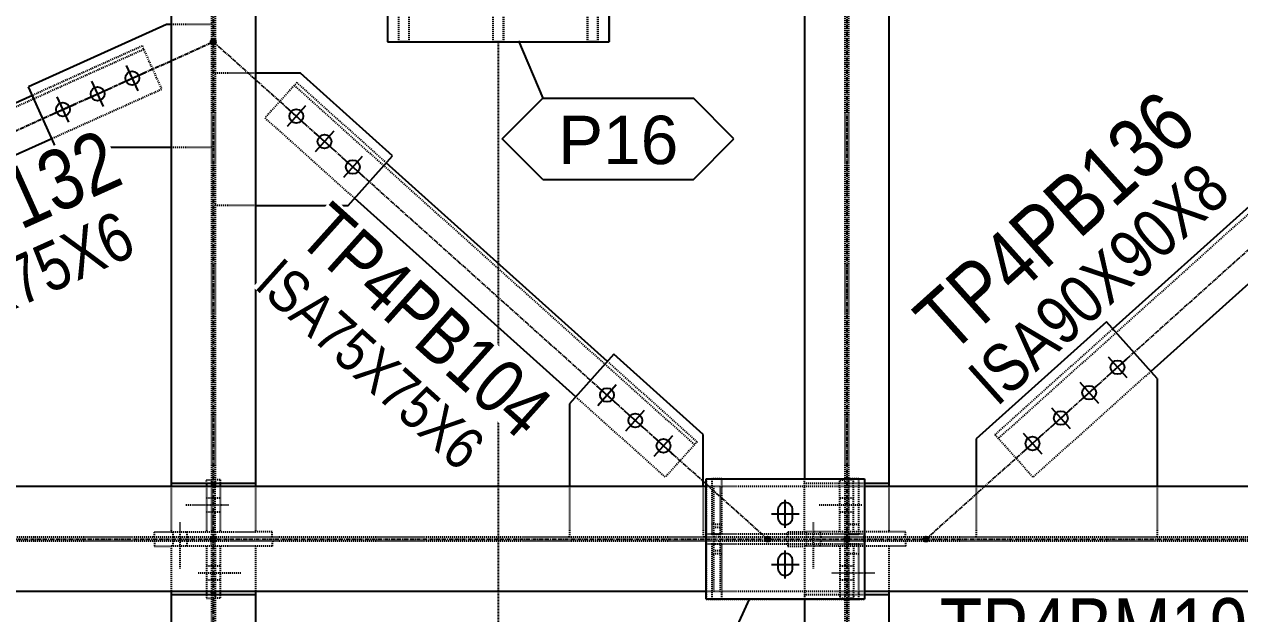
# Model space of a CAD drawing. Header units: millimetres. Extents: x 2102 to 21371, y 12217 to 26594.
# Drawn here: x 17834 to 19752, y 19193 to 20123 of the extents above; entities that cross this region are included whole.
import ezdxf

# ---------------------------------------------------------------- set-up
doc = ezdxf.new("R2010")
doc.units = ezdxf.units.MM
for name, pattern in [('CENTER', [12.7, 7.9375, -1.5875, 1.5875, -1.5875]), ('DXK_LINE_DOT2', [3.9198, 1.9599, -1.9599]), ('DXK_LINE_DOT3', [5.9187, 2.979, -0.9799, 0.9799, -0.9799])]:
    doc.linetypes.add(name, pattern=pattern)
for name, color, linetype in [('1', 7, 'Continuous'), ('2', 7, 'Continuous'), ('4', 7, 'Continuous'), ('7', 7, 'Continuous'), ('8', 7, 'Continuous')]:
    doc.layers.add(name, color=color, linetype=linetype)
doc.styles.add('Arial', font='arial.ttf', dxfattribs={"height": 0.2})
doc.styles.add('Arial Narrow', font='ARIALN.TTF', dxfattribs={"height": 0.2})

# ---------------------------------------------------------------- blocks, each defined once
blk = doc.blocks.new('Part-116860372-115342 - 114867')
at = {"layer": '1', "color": 6, "linetype": 'DXK_LINE_DOT2'}
for p, q in [((21334.5, 18804.1), (21334.5, 18794.1)), ((21447, 18794.1), (21447, 18804.1)), ((21334.5, 18794.1), (21367.3, 18794.1)), ((21437, 18794.1), (21437, 18704.8)), ((21437, 18698.5), (21437, 18691.6)), ((21437, 18691.6), (21447, 18691.6)), ((21447, 18698.5), (21447, 18704.8))]:
    blk.add_line(p, q, dxfattribs=at)
at = {"layer": '2', "color": 2, "linetype": 'Continuous'}
blk.add_line((21437, 18704.8), (21437, 18698.5), dxfattribs=at)
blk = doc.blocks.new('Part-116860372-115346 - 114867')
at = {"layer": '1', "color": 6, "linetype": 'DXK_LINE_DOT2'}
for p, q in [((22584.5, 18804.1), (22584.5, 18794.1)), ((22697, 18794.1), (22697, 18804.1)), ((22584.5, 18794.1), (22617.3, 18794.1)), ((22687, 18794.1), (22687, 18691.6)), ((22687, 18691.6), (22697, 18691.6))]:
    blk.add_line(p, q, dxfattribs=at)
blk = doc.blocks.new('Part-116860372-116270 - 114867')
at = {"layer": '1', "color": 6, "linetype": 'DXK_LINE_DOT2'}
for p, q in [((21533.8, 19727.6), (21454.1, 19727.6)), ((21533.8, 19466.7), (21454.1, 19466.7))]:
    blk.add_line(p, q, dxfattribs=at)
at = {"layer": '2', "color": 2, "linetype": 'Continuous'}
for p, q in [((21622.6, 19727.6), (21533.8, 19727.6)), ((21804.5, 19564.4), (21622.6, 19727.6)), ((21716.8, 19466.7), (21804.5, 19564.4)), ((21533.8, 19466.7), (21716.8, 19466.7))]:
    blk.add_line(p, q, dxfattribs=at)
blk = doc.blocks.new('Bolt-116860372-115380 - 114867')
at = {"layer": '1', "color": 1, "linetype": 'DXK_LINE_DOT2'}
for p, q in [((21384.5, 18841.3), (21384.5, 18750.1)), ((21370.8, 18822.5), (21370.8, 18812.5)), ((21370.8, 18812.5), (21370.8, 18804.1)), ((21370.8, 18804.1), (21370.8, 18794.1)), ((21398.3, 18822.5), (21398.3, 18812.5)), ((21398.3, 18812.5), (21398.3, 18804.1)), ((21398.3, 18804.1), (21398.3, 18794.1))]:
    blk.add_line(p, q, dxfattribs=at)
blk = doc.blocks.new('Part-116860372-115350 - 114867')
at = {"layer": '1', "color": 6, "linetype": 'DXK_LINE_DOT2'}
for p, q in [((21464.1, 18925), (21454.1, 18925)), ((21464.1, 18925), (21464.1, 18918.1)), ((21454.1, 18918.1), (21454.1, 18911.9)), ((21464.1, 18911.9), (21464.1, 18822.5)), ((21454.1, 18822.5), (21454.1, 18812.5)), ((21566.6, 18822.5), (21533.8, 18822.5)), ((21566.6, 18812.5), (21566.6, 18822.5))]:
    blk.add_line(p, q, dxfattribs=at)
at = {"layer": '2', "color": 2, "linetype": 'Continuous'}
blk.add_line((21464.1, 18918.1), (21464.1, 18911.9), dxfattribs=at)
blk = doc.blocks.new('Part-116860372-115354 - 114867')
at = {"layer": '1', "color": 6, "linetype": 'DXK_LINE_DOT2'}
for p, q in [((22714.1, 18925), (22704.1, 18925)), ((22714.1, 18822.5), (22714.1, 18925)), ((22704.1, 18822.5), (22704.1, 18812.5)), ((22816.6, 18822.5), (22783.8, 18822.5)), ((22816.6, 18812.5), (22816.6, 18822.5))]:
    blk.add_line(p, q, dxfattribs=at)
blk = doc.blocks.new('Part-116860372-116672 - 114867')
at = {"layer": '2', "color": 2, "linetype": 'Continuous'}
for p, q in [((22423, 18689.6), (22423, 18927.1)), ((22423, 18927.1), (22735.5, 18927.1)), ((22735.5, 18927.1), (22735.6, 18689.6)), ((22735.6, 18689.6), (22423, 18689.6))]:
    blk.add_line(p, q, dxfattribs=at)
blk = doc.blocks.new('Part-116860372-116695 - 114867')
at = {"layer": '1', "color": 6, "linetype": 'DXK_LINE_DOT2'}
for p, q in [((22438.1, 18704.8), (22438.1, 18804.1)), ((22450.6, 18804.1), (22450.6, 18704.8)), ((22450.6, 18785.4), (22438.1, 18785.4))]:
    blk.add_line(p, q, dxfattribs=at)
blk = doc.blocks.new('Part-116860372-115000 - 114867')
at = {"layer": '4', "linetype": 'Continuous'}
for points in [[(21450.6, 21315.8, -1), (21450.6, 21325.8, -1)], [(21450.6, 18803.3, -1), (21450.6, 18813.3, -1)]]:
    blk.add_hatch(color=4, dxfattribs=at).paths.add_polyline_path(points)
at = {"layer": '1', "color": 6, "linetype": 'DXK_LINE_DOT2'}
for p, q in [((21447, 21307.3), (21447, 21237.6)), ((21447, 21307.3), (21454.1, 21307.3)), ((21454.1, 21307.3), (21454.1, 21237.6)), ((21447, 21231.3), (21447, 18918.1)), ((21454.1, 21231.3), (21454.1, 18918.1)), ((21367.3, 18911.9), (21367.3, 18822.5)), ((21447, 18911.9), (21447, 18822.5)), ((21454.1, 18822.5), (21454.1, 18911.9)), ((21533.8, 18911.9), (21533.8, 18822.5)), ((21367.3, 18822.5), (21533.8, 18822.5))]:
    blk.add_line(p, q, dxfattribs=at)
at = {"layer": '2', "color": 2, "linetype": 'Continuous'}
for p, q in [((21367.3, 21231.3), (21367.3, 18911.9)), ((21533.8, 21231.3), (21367.3, 21231.3)), ((21447, 21237.6), (21447, 21231.3)), ((21454.1, 21237.6), (21454.1, 21231.3)), ((21533.8, 21231.3), (21533.8, 18911.9)), ((21533.8, 18918.1), (21367.3, 18918.1)), ((21447, 18918.1), (21447, 18911.9)), ((21454.1, 18918.1), (21454.1, 18911.9))]:
    blk.add_line(p, q, dxfattribs=at)
at = {"layer": '4', "color": 4, "linetype": 'CENTER'}
blk.add_line((21450.6, 21320.8), (21450.6, 18808.3), dxfattribs=at)
at = {"layer": '4', "color": 4, "linetype": 'Continuous'}
for centre in [(21450.6, 21320.8), (21450.6, 18808.3)]:
    blk.add_circle(centre, 5, dxfattribs=at)
blk = doc.blocks.new('Part-116860372-115001 - 114867')
at = {"layer": '4', "linetype": 'Continuous'}
for points in [[(22700.6, 21315.8, -1), (22700.6, 21325.8, -1)], [(22700.6, 18803.3, -1), (22700.6, 18813.3, -1)]]:
    blk.add_hatch(color=4, dxfattribs=at).paths.add_polyline_path(points)
at = {"layer": '1', "color": 6, "linetype": 'DXK_LINE_DOT2'}
for p, q in [((22697, 21307.3), (22697, 21237.6)), ((22697, 21307.3), (22704.1, 21307.3)), ((22704.1, 21307.3), (22704.1, 21237.6)), ((22697, 21231.3), (22697, 18822.5)), ((22704.1, 21231.3), (22704.1, 18822.5)), ((22617.3, 18822.5), (22617.3, 18927.1)), ((22735.5, 18918.1), (22617.3, 18918.1)), ((22783.8, 18911.9), (22783.8, 18822.5)), ((22783.8, 18822.5), (22617.3, 18822.5))]:
    blk.add_line(p, q, dxfattribs=at)
at = {"layer": '2', "color": 2, "linetype": 'Continuous'}
for p, q in [((22617.3, 21231.3), (22617.3, 18927.1)), ((22783.8, 21231.3), (22617.3, 21231.3)), ((22697, 21237.6), (22697, 21231.3)), ((22704.1, 21237.6), (22704.1, 21231.3)), ((22783.8, 21231.3), (22783.8, 18911.9)), ((22783.8, 18918.1), (22735.5, 18918.1))]:
    blk.add_line(p, q, dxfattribs=at)
at = {"layer": '4', "color": 4, "linetype": 'CENTER'}
blk.add_line((22700.6, 21320.8), (22700.6, 18808.3), dxfattribs=at)
at = {"layer": '4', "color": 4, "linetype": 'Continuous'}
for centre in [(22700.6, 21320.8), (22700.6, 18808.3)]:
    blk.add_circle(centre, 5, dxfattribs=at)
blk = doc.blocks.new('Part-116860372-115002 - 114867')
at = {"layer": '4', "linetype": 'Continuous'}
blk.add_hatch(color=4, dxfattribs=at).paths.add_polyline_path([(22700.6, 18803.3, -1), (22700.6, 18813.3, -1)])
at = {"layer": '1', "color": 6, "linetype": 'DXK_LINE_DOT2'}
for p, q in [((22783.8, 18794.1), (22617.3, 18794.1)), ((22617.3, 18794.1), (22617.3, 18689.6)), ((22697, 18794.1), (22697, 15597.5)), ((22704.1, 18794.1), (22704.1, 15597.5)), ((22783.8, 18794.1), (22783.8, 18704.8)), ((22735.6, 18698.5), (22617.3, 18698.5))]:
    blk.add_line(p, q, dxfattribs=at)
at = {"layer": '2', "color": 2, "linetype": 'Continuous'}
for p, q in [((22617.3, 18689.6), (22617.3, 15702.1)), ((22783.8, 18698.5), (22735.6, 18698.5)), ((22783.8, 18704.8), (22783.8, 15686.9))]:
    blk.add_line(p, q, dxfattribs=at)
at = {"layer": '4', "color": 4, "linetype": 'CENTER'}
blk.add_line((22700.6, 18808.3), (22700.6, 15583.3), dxfattribs=at)
at = {"layer": '4', "color": 4, "linetype": 'Continuous'}
blk.add_circle((22700.6, 18808.3), 5, dxfattribs=at)
blk = doc.blocks.new('Part-116860372-115003 - 114867')
at = {"layer": '4', "linetype": 'Continuous'}
blk.add_hatch(color=4, dxfattribs=at).paths.add_polyline_path([(21450.6, 18803.3, -1), (21450.6, 18813.3, -1)])
at = {"layer": '1', "color": 6, "linetype": 'DXK_LINE_DOT2'}
for p, q in [((21533.8, 18794.1), (21367.3, 18794.1)), ((21367.3, 18794.1), (21367.3, 18704.8)), ((21447, 18794.1), (21447, 18704.8)), ((21454.1, 18794.1), (21454.1, 18691.6)), ((21533.8, 18794.1), (21533.8, 18704.8)), ((21447, 18698.5), (21447, 15693.1)), ((21454.1, 18691.6), (21454.1, 15693.1))]:
    blk.add_line(p, q, dxfattribs=at)
at = {"layer": '2', "color": 2, "linetype": 'Continuous'}
for p, q in [((21367.3, 18704.8), (21367.3, 15686.9)), ((21533.8, 18698.5), (21367.3, 18698.5)), ((21447, 18704.8), (21447, 18698.5)), ((21454.1, 18704.8), (21454.1, 18698.5)), ((21533.8, 18704.8), (21533.8, 15686.9))]:
    blk.add_line(p, q, dxfattribs=at)
at = {"layer": '4', "color": 4, "linetype": 'CENTER'}
blk.add_line((21450.6, 18808.3), (21450.6, 15583.3), dxfattribs=at)
at = {"layer": '4', "color": 4, "linetype": 'Continuous'}
blk.add_circle((21450.6, 18808.3), 5, dxfattribs=at)
blk = doc.blocks.new('Part-116860372-115004 - 114867')
at = {"layer": '1', "color": 6, "linetype": 'DXK_LINE_DOT2'}
for p, q in [((22735.5, 18911.9), (22423, 18911.9)), ((23934.7, 18812.5), (20363.1, 18812.5)), ((23934.7, 18804.1), (20363.1, 18804.1)), ((22735.5, 18704.8), (22423, 18704.8))]:
    blk.add_line(p, q, dxfattribs=at)
at = {"layer": '2', "color": 2, "linetype": 'Continuous'}
for p, q in [((22423, 18911.9), (20860.5, 18911.9)), ((23794.3, 18911.9), (22735.5, 18911.9)), ((22423, 18704.8), (20860.5, 18704.8)), ((23794.3, 18704.8), (22735.5, 18704.8))]:
    blk.add_line(p, q, dxfattribs=at)
at = {"layer": '4', "color": 4, "linetype": 'CENTER'}
blk.add_line((20200.6, 18808.3), (23950.6, 18808.3), dxfattribs=at)
blk = doc.blocks.new('Part-116860372-116267 - 114867')
at = {"layer": '1', "color": 6, "linetype": 'DXK_LINE_DOT2'}
for p, q in [((21447, 19823.5), (21367.3, 19823.5)), ((21447, 19581.2), (21367.3, 19581.2))]:
    blk.add_line(p, q, dxfattribs=at)
at = {"layer": '2', "color": 2, "linetype": 'Continuous'}
for p, q in [((21358.4, 19823.5), (21085.8, 19700.8)), ((21367.3, 19823.5), (21358.4, 19823.5)), ((21139.7, 19581.2), (21085.8, 19700.8)), ((21367.3, 19581.2), (21139.7, 19581.2))]:
    blk.add_line(p, q, dxfattribs=at)
blk = doc.blocks.new('Part-116860372-115080 - 114867')
at = {"layer": '4', "linetype": 'Continuous'}
for points in [[(21450.6, 19784.6, -1), (21450.6, 19794.6, -1)], [(22544.3, 18803.3, -1), (22544.3, 18813.3, -1)]]:
    blk.add_hatch(color=4, dxfattribs=at).paths.add_polyline_path(points)
at = {"layer": '1', "color": 6, "linetype": 'DXK_LINE_DOT2'}
for p, q in [((21615.2, 19709.1), (21552.6, 19639.3)), ((22400.1, 18994.9), (21610.2, 19703.5)), ((21615.2, 19709.1), (21792, 19550.5)), ((21729.4, 19480.7), (21552.6, 19639.3)), ((22405.1, 19000.4), (22228.3, 19159)), ((22342.5, 18930.6), (22165.7, 19089.2)), ((22405.1, 19000.4), (22342.5, 18930.6))]:
    blk.add_line(p, q, dxfattribs=at)
at = {"layer": '2', "color": 2, "linetype": 'Continuous'}
for p, q in [((22228.3, 19159), (21792, 19550.5)), ((22165.7, 19089.2), (21729.4, 19480.7))]:
    blk.add_line(p, q, dxfattribs=at)
at = {"layer": '4', "color": 4, "linetype": 'CENTER'}
blk.add_line((21450.6, 19789.6), (22544.3, 18808.3), dxfattribs=at)
at = {"layer": '4', "color": 4, "linetype": 'Continuous'}
for centre in [(21450.6, 19789.6), (22544.3, 18808.3)]:
    blk.add_circle(centre, 5, dxfattribs=at)
blk = doc.blocks.new('Part-116860372-115081 - 114867')
at = {"layer": '4', "linetype": 'Continuous'}
for points in [[(21450.6, 19784.6, -1), (21450.6, 19794.6, -1)], [(20200.6, 19222.1, -1), (20200.6, 19232.1, -1)]]:
    blk.add_hatch(color=4, dxfattribs=at).paths.add_polyline_path(points)
at = {"layer": '1', "color": 6, "linetype": 'DXK_LINE_DOT2'}
for p, q in [((21313.2, 19774.4), (20378.7, 19353.8)), ((21310.1, 19781.2), (21093.5, 19683.7)), ((21310.1, 19781.2), (21348.6, 19695.7)), ((21348.6, 19695.7), (21132, 19598.3)), ((20375.6, 19360.7), (20592.2, 19458.1)), ((20414, 19275.2), (20375.6, 19360.7)), ((20630.6, 19372.6), (20414, 19275.2))]:
    blk.add_line(p, q, dxfattribs=at)
at = {"layer": '2', "color": 2, "linetype": 'Continuous'}
for p, q in [((21093.5, 19683.7), (20592.2, 19458.1)), ((21132, 19598.3), (20630.6, 19372.6))]:
    blk.add_line(p, q, dxfattribs=at)
at = {"layer": '4', "color": 4, "linetype": 'CENTER'}
blk.add_line((20200.6, 19227.1), (21450.6, 19789.6), dxfattribs=at)
at = {"layer": '4', "color": 4, "linetype": 'Continuous'}
for centre in [(21450.6, 19789.6), (20200.6, 19227.1)]:
    blk.add_circle(centre, 5, dxfattribs=at)
blk = doc.blocks.new('Part-116860372-115110 - 114867')
at = {"layer": '4', "linetype": 'Continuous'}
for points in [[(23950.6, 19784.6, -1), (23950.6, 19794.6, -1)], [(22856.8, 18803.3, -1), (22856.8, 18813.3, -1)]]:
    blk.add_hatch(color=4, dxfattribs=at).paths.add_polyline_path(points)
at = {"layer": '1', "color": 6, "linetype": 'DXK_LINE_DOT2'}
for p, q in [((23740.3, 19671.5), (22999.6, 19006.9)), ((23733.6, 19678.9), (23501, 19470.2)), ((23733.6, 19678.9), (23808.8, 19595.2)), ((23808.8, 19595.2), (23576.2, 19386.5)), ((22992.9, 19014.4), (23225.5, 19223.1)), ((23300.6, 19139.3), (23068, 18930.6)), ((23068, 18930.6), (22992.9, 19014.4))]:
    blk.add_line(p, q, dxfattribs=at)
at = {"layer": '2', "color": 2, "linetype": 'Continuous'}
for p, q in [((23501, 19470.2), (23225.5, 19223.1)), ((23576.2, 19386.5), (23300.6, 19139.3))]:
    blk.add_line(p, q, dxfattribs=at)
at = {"layer": '4', "color": 4, "linetype": 'CENTER'}
blk.add_line((22856.8, 18808.3), (23950.6, 19789.6), dxfattribs=at)
at = {"layer": '4', "color": 4, "linetype": 'Continuous'}
for centre in [(23950.6, 19789.6), (22856.8, 18808.3)]:
    blk.add_circle(centre, 5, dxfattribs=at)
blk = doc.blocks.new('Part-116860372-116671 - 114867')
at = {"layer": '1', "color": 6, "linetype": 'DXK_LINE_DOT2'}
for p, q in [((22735.5, 18818.4), (22423, 18818.3)), ((22423, 18798.3), (22423, 18818.3)), ((22735.5, 18798.4), (22735.5, 18818.4)), ((22735.5, 18798.4), (22423, 18798.3))]:
    blk.add_line(p, q, dxfattribs=at)
blk = doc.blocks.new('Part-116860372-116673 - 114867')
at = {"layer": '1', "color": 6, "linetype": 'DXK_LINE_DOT2'}
for p, q in [((22434.3, 18927.1), (22434.3, 18818.3)), ((22454.3, 18927.1), (22434.3, 18927.1)), ((22454.3, 18818.3), (22454.3, 18927.1)), ((22454.3, 18837.1), (22434.3, 18837.1)), ((22434.3, 18818.3), (22454.3, 18818.3))]:
    blk.add_line(p, q, dxfattribs=at)
blk = doc.blocks.new('Part-116860372-115341 - 114867')
at = {"layer": '1', "color": 6, "linetype": 'DXK_LINE_DOT2'}
for p, q in [((21454.1, 18794.1), (21454.1, 18804.1)), ((21566.6, 18804.1), (21566.6, 18794.1)), ((21464.1, 18794.1), (21464.1, 18704.8)), ((21566.6, 18794.1), (21533.8, 18794.1)), ((21464.1, 18691.6), (21454.1, 18691.6)), ((21464.1, 18698.5), (21464.1, 18691.6))]:
    blk.add_line(p, q, dxfattribs=at)
at = {"layer": '2', "color": 2, "linetype": 'Continuous'}
blk.add_line((21464.1, 18704.8), (21464.1, 18698.5), dxfattribs=at)
blk = doc.blocks.new('Bolt-116860372-115343 - 114867')
at = {"layer": '1', "color": 1, "linetype": 'DXK_LINE_DOT2'}
for p, q in [((21437, 18755.4), (21447, 18755.4)), ((21447, 18755.4), (21454.1, 18755.4)), ((21454.1, 18755.4), (21464.1, 18755.4)), ((21420.8, 18741.6), (21505.8, 18741.6)), ((21437, 18727.9), (21447, 18727.9)), ((21447, 18727.9), (21454.1, 18727.9)), ((21454.1, 18727.9), (21464.1, 18727.9))]:
    blk.add_line(p, q, dxfattribs=at)
blk = doc.blocks.new('Part-116860372-115345 - 114867')
at = {"layer": '1', "color": 6, "linetype": 'DXK_LINE_DOT2'}
for p, q in [((22704.1, 18794.1), (22704.1, 18804.1)), ((22816.6, 18804.1), (22816.6, 18794.1)), ((22714.1, 18794.1), (22714.1, 18691.6)), ((22816.6, 18794.1), (22783.8, 18794.1)), ((22714.1, 18691.6), (22704.1, 18691.6))]:
    blk.add_line(p, q, dxfattribs=at)
blk = doc.blocks.new('Bolt-116860372-115347 - 114867')
at = {"layer": '1', "color": 1, "linetype": 'DXK_LINE_DOT2'}
for p, q in [((22687, 18755.4), (22697, 18755.4)), ((22697, 18755.4), (22704.1, 18755.4)), ((22704.1, 18755.4), (22714.1, 18755.4)), ((22670.8, 18741.6), (22755.8, 18741.6)), ((22687, 18727.9), (22697, 18727.9)), ((22697, 18727.9), (22704.1, 18727.9)), ((22704.1, 18727.9), (22714.1, 18727.9))]:
    blk.add_line(p, q, dxfattribs=at)
blk = doc.blocks.new('Part-116860372-115349 - 114867')
at = {"layer": '1', "color": 6, "linetype": 'DXK_LINE_DOT2'}
for p, q in [((21437, 18918.1), (21437, 18925)), ((21437, 18925), (21447, 18925)), ((21437, 18911.9), (21437, 18822.5)), ((21447, 18918.1), (21447, 18911.9)), ((21334.5, 18812.5), (21334.5, 18822.5)), ((21334.5, 18822.5), (21367.3, 18822.5)), ((21447, 18822.5), (21447, 18812.5))]:
    blk.add_line(p, q, dxfattribs=at)
at = {"layer": '2', "color": 2, "linetype": 'Continuous'}
blk.add_line((21437, 18918.1), (21437, 18911.9), dxfattribs=at)
blk = doc.blocks.new('Bolt-116860372-115351 - 114867')
at = {"layer": '1', "color": 1, "linetype": 'DXK_LINE_DOT2'}
for p, q in [((21480.4, 18875), (21395.4, 18875)), ((21447, 18888.8), (21437, 18888.8)), ((21454.1, 18888.8), (21447, 18888.8)), ((21464.1, 18888.8), (21454.1, 18888.8)), ((21447, 18861.3), (21437, 18861.3)), ((21454.1, 18861.3), (21447, 18861.3)), ((21464.1, 18861.3), (21454.1, 18861.3))]:
    blk.add_line(p, q, dxfattribs=at)
blk = doc.blocks.new('Part-116860372-115353 - 114867')
at = {"layer": '1', "color": 6, "linetype": 'DXK_LINE_DOT2'}
for p, q in [((22687, 18822.5), (22687, 18925)), ((22687, 18925), (22697, 18925)), ((22584.5, 18812.5), (22584.5, 18822.5)), ((22584.5, 18822.5), (22617.3, 18822.5)), ((22697, 18822.5), (22697, 18812.5))]:
    blk.add_line(p, q, dxfattribs=at)
blk = doc.blocks.new('Bolt-116860372-115355 - 114867')
at = {"layer": '1', "color": 1, "linetype": 'DXK_LINE_DOT2'}
for p, q in [((22730.4, 18875), (22645.4, 18875)), ((22697, 18888.8), (22687, 18888.8)), ((22704.1, 18888.8), (22697, 18888.8)), ((22714.1, 18888.8), (22704.1, 18888.8)), ((22697, 18861.3), (22687, 18861.3)), ((22704.1, 18861.3), (22697, 18861.3)), ((22714.1, 18861.3), (22704.1, 18861.3))]:
    blk.add_line(p, q, dxfattribs=at)
blk = doc.blocks.new('Bolt-116860372-115381 - 114867')
at = {"layer": '1', "color": 1, "linetype": 'DXK_LINE_DOT2'}
for p, q in [((22634.5, 18841.3), (22634.5, 18750.1)), ((22620.8, 18822.5), (22620.8, 18812.5)), ((22620.8, 18812.5), (22620.8, 18804.1)), ((22620.8, 18804.1), (22620.8, 18794.1)), ((22648.3, 18822.5), (22648.3, 18812.5)), ((22648.3, 18812.5), (22648.3, 18804.1)), ((22648.3, 18804.1), (22648.3, 18794.1))]:
    blk.add_line(p, q, dxfattribs=at)
blk = doc.blocks.new('Bolt-116860372-116268 - 114867')
at = {"layer": '2', "color": 1, "linetype": 'Continuous'}
for p, q in [((21302, 19692.6), (21279.4, 19742.7)), ((21265.6, 19706.4), (21315.8, 19728.9)), ((21197.3, 19675.6), (21247.4, 19698.2)), ((21233.6, 19661.8), (21211, 19712)), ((21128.9, 19644.8), (21179, 19667.4)), ((21165.2, 19631), (21142.7, 19681.2))]:
    blk.add_line(p, q, dxfattribs=at)
for centre in [(21290.7, 19717.7), (21222.3, 19686.9), (21153.9, 19656.1)]:
    blk.add_circle(centre, 13.7, dxfattribs=at)
blk = doc.blocks.new('Part-116860372-116276 - 114867')
at = {"layer": '1', "color": 6, "linetype": 'DXK_LINE_DOT2'}
for p, q in [((22956.1, 18911.9), (22956.1, 18812.5)), ((23313.2, 18911.9), (23313.2, 18812.5))]:
    blk.add_line(p, q, dxfattribs=at)
at = {"layer": '2', "color": 2, "linetype": 'Continuous'}
for p, q in [((23213, 19237), (22956.1, 19006.5)), ((23313.2, 19125.4), (23213, 19237)), ((23313.2, 19125.4), (23313.2, 18911.9)), ((22956.1, 19006.5), (22956.1, 18911.9))]:
    blk.add_line(p, q, dxfattribs=at)
blk = doc.blocks.new('Part-116860372-116273 - 114867')
at = {"layer": '1', "color": 6, "linetype": 'DXK_LINE_DOT2'}
for p, q in [((22153.2, 18911.9), (22153.2, 18812.5)), ((22417.4, 18911.9), (22417.4, 18812.5))]:
    blk.add_line(p, q, dxfattribs=at)
at = {"layer": '2', "color": 2, "linetype": 'Continuous'}
for p, q in [((22240.8, 19173), (22153.2, 19075.3)), ((22417.4, 19014.5), (22240.8, 19173)), ((22153.2, 19075.3), (22153.2, 18911.9)), ((22417.4, 18911.9), (22417.4, 19014.5))]:
    blk.add_line(p, q, dxfattribs=at)
blk = doc.blocks.new('Bolt-116860372-116277 - 114867')
at = {"layer": '2', "color": 1, "linetype": 'Continuous'}
for p, q in [((23255.2, 19165.7), (23214.2, 19129)), ((23216.3, 19167.8), (23253.1, 19126.9)), ((23199.3, 19115.6), (23158.4, 19078.9)), ((23160.5, 19117.7), (23197.2, 19076.8)), ((23104.7, 19067.6), (23141.4, 19026.7)), ((23143.5, 19065.5), (23102.6, 19028.8)), ((23087.7, 19015.4), (23046.7, 18978.7)), ((23048.8, 19017.6), (23085.6, 18976.6))]:
    blk.add_line(p, q, dxfattribs=at)
for centre in [(23234.7, 19147.3), (23178.9, 19097.3), (23123, 19047.2), (23067.2, 18997.1)]:
    blk.add_circle(centre, 13.7, dxfattribs=at)
blk = doc.blocks.new('Bolt-116860372-116271 - 114867')
at = {"layer": '2', "color": 1, "linetype": 'Continuous'}
for p, q in [((21634.8, 19624.3), (21593.9, 19661)), ((21632.7, 19663.1), (21596, 19622.2)), ((21690.7, 19574.2), (21649.7, 19610.9)), ((21688.5, 19613), (21651.8, 19572.1)), ((21746.5, 19524.1), (21705.5, 19560.8)), ((21744.4, 19563), (21707.6, 19522))]:
    blk.add_line(p, q, dxfattribs=at)
for centre in [(21614.4, 19642.7), (21670.2, 19592.6), (21726, 19542.5)]:
    blk.add_circle(centre, 13.7, dxfattribs=at)
blk = doc.blocks.new('Bolt-116860372-116274 - 114867')
at = {"layer": '2', "color": 1, "linetype": 'Continuous'}
for p, q in [((22207, 19111), (22247.9, 19074.2)), ((22209.1, 19072.1), (22245.8, 19113.1)), ((22262.8, 19060.9), (22303.8, 19024.2)), ((22264.9, 19022), (22301.7, 19063)), ((22318.7, 19010.8), (22359.6, 18974.1)), ((22320.8, 18972), (22357.5, 19012.9))]:
    blk.add_line(p, q, dxfattribs=at)
for centre in [(22227.5, 19092.6), (22283.3, 19042.5), (22339.1, 18992.4)]:
    blk.add_circle(centre, 13.7, dxfattribs=at)
blk = doc.blocks.new('Part-116860372-116456 - 114867')
at = {"layer": '2', "color": 2, "linetype": 'Continuous'}
for p, q in [((21794.2, 20102.1), (21794.2, 19789.6)), ((22231.7, 20102), (21794.2, 20102.1)), ((22231.7, 19789.5), (22231.7, 20102)), ((21794.2, 19789.6), (22231.7, 19789.5))]:
    blk.add_line(p, q, dxfattribs=at)
blk = doc.blocks.new('Part-116860372-116459 - 114867')
at = {"layer": '1', "color": 6, "linetype": 'DXK_LINE_DOT2'}
for p, q in [((21794.2, 20102.1), (21794.2, 19789.6)), ((21794.2, 20102.1), (22231.7, 20102)), ((22231.7, 20102), (22231.7, 19789.5)), ((21794.2, 19789.6), (22231.7, 19789.5))]:
    blk.add_line(p, q, dxfattribs=at)
blk = doc.blocks.new('Part-116860372-116460 - 114867')
at = {"layer": '1', "color": 6, "linetype": 'DXK_LINE_DOT2'}
for p, q in [((22209.4, 19935.8), (22189.3, 19935.8)), ((22189.3, 19917), (22189.3, 19935.8)), ((22189.4, 19917), (22189.4, 19935.8)), ((22209.3, 19917), (22209.3, 19935.8)), ((22209.3, 19935.8), (22209.4, 19935.8)), ((22209.4, 19935.8), (22209.4, 19917)), ((22209.4, 19917), (22189.3, 19917)), ((22189.3, 19789.5), (22189.3, 19917)), ((22189.4, 19789.5), (22189.4, 19917)), ((22209.3, 19789.5), (22209.3, 19917)), ((22209.4, 19917), (22209.4, 19789.5)), ((22209.3, 19789.5), (22209.4, 19789.5))]:
    blk.add_line(p, q, dxfattribs=at)
at = {"layer": '2', "color": 2, "linetype": 'Continuous'}
blk.add_line((22209.4, 19789.5), (22189.3, 19789.5), dxfattribs=at)
blk = doc.blocks.new('Part-116860372-116461 - 114867')
at = {"layer": '1', "color": 6, "linetype": 'DXK_LINE_DOT2'}
for p, q in [((21836.9, 19935.8), (21816.8, 19935.8)), ((21816.8, 19917), (21816.8, 19935.8)), ((21816.9, 19917), (21816.9, 19935.8)), ((21836.8, 19917), (21836.8, 19935.8)), ((21836.8, 19935.8), (21836.9, 19935.8)), ((21836.9, 19917), (21836.9, 19935.8)), ((21836.9, 19917), (21816.8, 19917)), ((21816.8, 19789.6), (21816.8, 19917)), ((21816.9, 19789.6), (21816.9, 19917)), ((21836.8, 19789.5), (21836.8, 19917)), ((21836.9, 19789.6), (21836.9, 19917)), ((21836.8, 19789.5), (21836.9, 19789.5))]:
    blk.add_line(p, q, dxfattribs=at)
at = {"layer": '2', "color": 2, "linetype": 'Continuous'}
for p, q in [((21816.8, 19789.5), (21816.8, 19789.6)), ((21836.9, 19789.5), (21816.8, 19789.5)), ((21816.9, 19789.5), (21816.9, 19789.6)), ((21836.9, 19789.5), (21836.9, 19789.6))]:
    blk.add_line(p, q, dxfattribs=at)
blk = doc.blocks.new('Part-116860372-116462 - 114867')
at = {"layer": '1', "color": 6, "linetype": 'DXK_LINE_DOT2'}
for p, q in [((22023, 19935.8), (22003, 19935.8)), ((22003, 19917.1), (22003, 19935.8)), ((22003, 19917.1), (22003, 19935.8)), ((22023, 19935.8), (22023, 19917.1)), ((22023, 19917.1), (22023, 19935.8)), ((22023, 19935.8), (22023, 19935.8)), ((22023, 19917.1), (22003, 19917.1)), ((22003, 19789.6), (22003, 19917.1)), ((22003, 19789.6), (22003, 19917.1)), ((22023, 19917.1), (22023, 19789.6)), ((22023, 19789.6), (22023, 19917.1)), ((22023, 19789.6), (22003, 19789.6)), ((22023, 19789.6), (22023, 19789.6))]:
    blk.add_line(p, q, dxfattribs=at)
blk = doc.blocks.new('Part-116860372-116674 - 114867')
at = {"layer": '1', "color": 6, "linetype": 'DXK_LINE_DOT2'}
for p, q in [((22423, 18927.1), (22423, 18689.6)), ((22423, 18927.1), (22735.5, 18927.1)), ((22735.5, 18927.1), (22735.6, 18689.6)), ((22423, 18689.6), (22735.6, 18689.6))]:
    blk.add_line(p, q, dxfattribs=at)
blk = doc.blocks.new('Part-116860372-116675 - 114867')
at = {"layer": '1', "color": 6, "linetype": 'DXK_LINE_DOT2'}
for p, q in [((22454.3, 18798.3), (22434.3, 18798.3)), ((22434.3, 18798.3), (22434.3, 18689.6)), ((22454.3, 18779.6), (22434.3, 18779.6)), ((22454.3, 18689.6), (22454.3, 18798.3)), ((22434.3, 18689.6), (22454.3, 18689.6))]:
    blk.add_line(p, q, dxfattribs=at)
blk = doc.blocks.new('Part-116860372-116676 - 114867')
at = {"layer": '1', "color": 6, "linetype": 'DXK_LINE_DOT2'}
for p, q in [((22704.3, 18927.1), (22704.3, 18818.4)), ((22724.3, 18927.1), (22704.3, 18927.1)), ((22724.3, 18818.4), (22724.3, 18927.1)), ((22724.3, 18837.1), (22704.3, 18837.1)), ((22704.3, 18818.4), (22724.3, 18818.4))]:
    blk.add_line(p, q, dxfattribs=at)
blk = doc.blocks.new('Part-116860372-116677 - 114867')
at = {"layer": '1', "color": 6, "linetype": 'DXK_LINE_DOT2'}
for p, q in [((22724.3, 18798.4), (22704.3, 18798.4)), ((22704.3, 18798.4), (22704.3, 18689.6)), ((22724.3, 18779.6), (22704.3, 18779.6)), ((22724.3, 18689.6), (22724.3, 18798.4)), ((22704.3, 18689.6), (22724.3, 18689.6))]:
    blk.add_line(p, q, dxfattribs=at)
blk = doc.blocks.new('Bolt-116860372-116678 - 114867')
at = {"layer": '2', "color": 1, "linetype": 'Continuous'}
for p, q in [((22566.6, 18872.4), (22569.6, 18876.8)), ((22569.6, 18876.8), (22574, 18879.8)), ((22574, 18879.8), (22579.3, 18880.9)), ((22579.3, 18830.9), (22579.3, 18885.9)), ((22579.3, 18880.9), (22579.3, 18880.9)), ((22579.3, 18880.9), (22584.5, 18879.8)), ((22584.5, 18879.8), (22589, 18876.8)), ((22589, 18876.8), (22592, 18872.4)), ((22551.8, 18858.4), (22606.8, 18858.4)), ((22565.5, 18867.1), (22566.6, 18872.4)), ((22565.5, 18849.6), (22565.5, 18867.1)), ((22592, 18872.4), (22593, 18867.1)), ((22593, 18867.1), (22593, 18849.6)), ((22566.6, 18844.4), (22565.5, 18849.6)), ((22569.6, 18839.9), (22566.6, 18844.4)), ((22574, 18836.9), (22569.6, 18839.9)), ((22579.3, 18835.9), (22574, 18836.9)), ((22584.5, 18836.9), (22579.3, 18835.9)), ((22579.3, 18835.9), (22579.3, 18835.9)), ((22589, 18839.9), (22584.5, 18836.9)), ((22592, 18844.4), (22589, 18839.9)), ((22593, 18849.6), (22592, 18844.4)), ((22569.6, 18776.8), (22574, 18779.8)), ((22574, 18779.8), (22579.3, 18780.9)), ((22579.3, 18730.9), (22579.3, 18785.9)), ((22579.3, 18780.9), (22579.3, 18780.9)), ((22579.3, 18780.9), (22584.5, 18779.8)), ((22584.5, 18779.8), (22589, 18776.8)), ((22551.8, 18758.4), (22606.8, 18758.4)), ((22565.5, 18767.1), (22566.6, 18772.4)), ((22565.5, 18749.6), (22565.5, 18767.1)), ((22566.6, 18772.4), (22569.6, 18776.8)), ((22589, 18776.8), (22592, 18772.4)), ((22592, 18772.4), (22593, 18767.1)), ((22593, 18767.1), (22593, 18749.6)), ((22566.6, 18744.4), (22565.5, 18749.6)), ((22569.6, 18739.9), (22566.6, 18744.4)), ((22574, 18736.9), (22569.6, 18739.9)), ((22579.3, 18735.9), (22574, 18736.9)), ((22584.5, 18736.9), (22579.3, 18735.9)), ((22579.3, 18735.9), (22579.3, 18735.9)), ((22589, 18739.9), (22584.5, 18736.9)), ((22592, 18744.4), (22589, 18739.9)), ((22593, 18749.6), (22592, 18744.4))]:
    blk.add_line(p, q, dxfattribs=at)
blk = doc.blocks.new('Part-116860372-116694 - 114867')
at = {"layer": '1', "color": 6, "linetype": 'DXK_LINE_DOT2'}
for p, q in [((22438.1, 18812.5), (22438.1, 18911.9)), ((22450.6, 18911.9), (22450.6, 18812.5)), ((22450.6, 18831.3), (22438.1, 18831.3))]:
    blk.add_line(p, q, dxfattribs=at)
blk = doc.blocks.new('Line-116860372-128729 - 114867')
at = {"layer": '7', "color": 1, "linetype": 'DXK_LINE_DOT3'}
blk.add_line((22013, 19789.6), (22012.8, 13977.1), dxfattribs=at)
blk = doc.blocks.new('Text-116860372-130468 - 114867')
at = {"layer": '7', "color": 6, "linetype": 'Continuous'}
for p, q in [((22052.8, 19791.3), (22100.8, 19678.1)), ((22020.8, 19598.1), (22100.8, 19678.1)), ((22100.8, 19678.1), (22397.9, 19678.1)), ((22477.9, 19598.1), (22397.9, 19678.1)), ((22100.8, 19518.1), (22020.8, 19598.1)), ((22397.9, 19518.1), (22477.9, 19598.1)), ((22100.8, 19518.1), (22397.9, 19518.1))]:
    blk.add_line(p, q, dxfattribs=at)
at = {"color": 0, "linetype": 'Continuous'}
blk.add_wipeout([(22367.9, 19548.1), (22367.9, 19648.1), (22130.8, 19648.1), (22130.8, 19548.1)], dxfattribs=at).dxf.layer = '7'
at = {"layer": '7', "color": 7, "linetype": 'Continuous', "style": 'Arial'}
blk.add_text('P16', height=95.51, dxfattribs=at).set_placement((22130.8, 19548.1))
blk = doc.blocks.new('Text-116860372-130491 - 114867')
at = {"layer": '7', "color": 6, "linetype": 'Continuous'}
for p, q in [((22507.8, 18689.8), (22477.9, 18623.7)), ((22100.8, 18543.7), (22180.8, 18623.7)), ((22180.8, 18623.7), (22477.9, 18623.7)), ((22557.9, 18543.7), (22477.9, 18623.7)), ((22180.8, 18463.7), (22100.8, 18543.7)), ((22477.9, 18463.7), (22557.9, 18543.7)), ((22180.8, 18463.7), (22477.9, 18463.7))]:
    blk.add_line(p, q, dxfattribs=at)
at = {"color": 0, "linetype": 'Continuous'}
blk.add_wipeout([(22447.9, 18493.7), (22447.9, 18593.7), (22210.8, 18593.7), (22210.8, 18493.7)], dxfattribs=at).dxf.layer = '7'
at = {"layer": '7', "color": 7, "linetype": 'Continuous', "style": 'Arial'}
blk.add_text('P14', height=95.51, dxfattribs=at).set_placement((22210.8, 18493.7))
blk = doc.blocks.new('Mark-116860372-129946 - 114867')
at = {"color": 0}
for points in [[(23569.4, 18572.5), (23569.4, 18697.5), (22884.3, 18697.5), (22884.3, 18572.5)], [(23670, 18435), (23670, 18535), (22884.3, 18535), (22884.3, 18435)]]:
    blk.add_wipeout(points, dxfattribs=at).dxf.layer = '8'
for points in [[(23569.4, 18572.5), (23569.4, 18697.5), (22884.3, 18697.5), (22884.3, 18572.5)], [(23670, 18435), (23670, 18535), (22884.3, 18535), (22884.3, 18435)]]:
    blk.add_wipeout(points, dxfattribs=at).dxf.layer = '8'
at = {"layer": '8', "color": 7, "style": 'Arial Narrow'}
for s, height, p in [('TP4BM199', 119.3, (22884.3, 18572.5)), ('UB305X165X46', 95.443, (22884.3, 18435))]:
    blk.add_text(s, height=height, dxfattribs=at).set_placement(p)
blk = doc.blocks.new('Text-116860372-130488 - 114867')
at = {"layer": '7', "color": 6, "linetype": 'Continuous'}
for p, q in [((20780.1, 18689.8), (20815.5, 18621.4)), ((20735.5, 18541.4), (20815.5, 18621.4)), ((20815.5, 18621.4), (21112.6, 18621.4)), ((21192.6, 18541.4), (21112.6, 18621.4)), ((20815.5, 18461.4), (20735.5, 18541.4)), ((21112.6, 18461.4), (21192.6, 18541.4)), ((20815.5, 18461.4), (21112.6, 18461.4))]:
    blk.add_line(p, q, dxfattribs=at)
at = {"color": 0, "linetype": 'Continuous'}
blk.add_wipeout([(21082.6, 18491.4), (21082.6, 18591.4), (20845.5, 18591.4), (20845.5, 18491.4)], dxfattribs=at).dxf.layer = '7'
at = {"layer": '7', "color": 7, "linetype": 'Continuous', "style": 'Arial'}
blk.add_text('P14', height=95.51, dxfattribs=at).set_placement((20845.5, 18491.4))
blk = doc.blocks.new('Mark-116860372-129959 - 114867')
at = {"color": 0}
blk.add_wipeout([(23397.5, 19612.3), (23314, 19705.3), (22821, 19263.1), (22904.5, 19170.1)], dxfattribs=at).dxf.layer = '8'
blk.add_wipeout([(23397.5, 19612.3), (23314, 19705.3), (22821, 19263.1), (22904.5, 19170.1)], dxfattribs=at).dxf.layer = '8'
blk.add_wipeout([(23463.3, 19486.6), (23396.5, 19561.1), (22929.6, 19142.2), (22996.3, 19067.7)], dxfattribs=at).dxf.layer = '8'
blk.add_wipeout([(23463.3, 19486.6), (23396.5, 19561.1), (22929.6, 19142.2), (22996.3, 19067.7)], dxfattribs=at).dxf.layer = '8'
at = {"layer": '8', "color": 7, "style": 'Arial Narrow'}
for s, height, p in [('TP4PB136', 119.3, (22904.5, 19170.1)), ('ISA90X90X8', 95.44, (22996.3, 19067.7))]:
    blk.add_text(s, height=height, rotation=41.8947, dxfattribs=at).set_placement(p)
blk = doc.blocks.new('Mark-116860372-129974 - 114867')
at = {"color": 0}
blk.add_wipeout([(21279.2, 19511.9), (21227.9, 19625.9), (20624.1, 19354.1), (20675.4, 19240.1)], dxfattribs=at).dxf.layer = '8'
blk.add_wipeout([(21279.2, 19511.9), (21227.9, 19625.9), (20624.1, 19354.1), (20675.4, 19240.1)], dxfattribs=at).dxf.layer = '8'
blk.add_wipeout([(21303.9, 19372.2), (21262.8, 19463.4), (20690.7, 19205.9), (20731.8, 19114.7)], dxfattribs=at).dxf.layer = '8'
blk.add_wipeout([(21303.9, 19372.2), (21262.8, 19463.4), (20690.7, 19205.9), (20731.8, 19114.7)], dxfattribs=at).dxf.layer = '8'
at = {"layer": '8', "color": 7, "style": 'Arial Narrow'}
for s, height, p in [('TP4PB132', 119.3, (20675.4, 19240.1)), ('ISA75X75X6', 95.44, (20731.8, 19114.7))]:
    blk.add_text(s, height=height, rotation=24.2304, dxfattribs=at).set_placement(p)
blk = doc.blocks.new('Mark-116860372-129977 - 114867')
at = {"color": 0}
blk.add_wipeout([(22056, 19000.6), (22131.2, 19084.4), (21687.5, 19482.3), (21612.4, 19398.6)], dxfattribs=at).dxf.layer = '8'
blk.add_wipeout([(22056, 19000.6), (22131.2, 19084.4), (21687.5, 19482.3), (21612.4, 19398.6)], dxfattribs=at).dxf.layer = '8'
blk.add_wipeout([(21937.5, 18939), (21996, 19004.1), (21587.4, 19370.7), (21528.9, 19305.6)], dxfattribs=at).dxf.layer = '8'
blk.add_wipeout([(21937.5, 18939), (21996, 19004.1), (21587.4, 19370.7), (21528.9, 19305.6)], dxfattribs=at).dxf.layer = '8'
at = {"layer": '8', "color": 7, "style": 'Arial Narrow'}
for s, height, p in [('TP4PB104', 107.37, (21612.4, 19398.6)), ('ISA75X75X6', 83.51, (21528.9, 19305.6))]:
    blk.add_text(s, height=height, rotation=-41.8947, dxfattribs=at).set_placement(p)

msp = doc.modelspace()

# ---------------------------------------------------------------- block references
at = {"xscale": 0.8, "yscale": 0.8, "zscale": 0.8}
for name in ['Part-116860372-115000 - 114867', 'Part-116860372-115001 - 114867', 'Part-116860372-116456 - 114867', 'Part-116860372-116459 - 114867', 'Part-116860372-116461 - 114867', 'Part-116860372-116462 - 114867', 'Part-116860372-116460 - 114867', 'Part-116860372-116267 - 114867', 'Part-116860372-115081 - 114867', 'Part-116860372-115080 - 114867', 'Line-116860372-128729 - 114867', 'Part-116860372-115110 - 114867', 'Bolt-116860372-116268 - 114867', 'Part-116860372-116270 - 114867', 'Bolt-116860372-116271 - 114867', 'Part-116860372-116276 - 114867', 'Part-116860372-116273 - 114867', 'Bolt-116860372-116277 - 114867', 'Bolt-116860372-116274 - 114867', 'Part-116860372-115349 - 114867', 'Part-116860372-115350 - 114867', 'Part-116860372-116672 - 114867', 'Part-116860372-116674 - 114867', 'Part-116860372-116673 - 114867', 'Part-116860372-115353 - 114867', 'Part-116860372-115354 - 114867', 'Part-116860372-116676 - 114867', 'Part-116860372-115004 - 114867', 'Part-116860372-116694 - 114867', 'Bolt-116860372-115351 - 114867', 'Bolt-116860372-116678 - 114867', 'Bolt-116860372-115355 - 114867', 'Bolt-116860372-115380 - 114867', 'Bolt-116860372-115381 - 114867', 'Part-116860372-115342 - 114867', 'Part-116860372-115003 - 114867', 'Part-116860372-115341 - 114867', 'Part-116860372-116671 - 114867', 'Part-116860372-116675 - 114867', 'Part-116860372-116695 - 114867', 'Part-116860372-115346 - 114867', 'Part-116860372-115002 - 114867', 'Part-116860372-115345 - 114867', 'Part-116860372-116677 - 114867', 'Bolt-116860372-115343 - 114867', 'Bolt-116860372-115347 - 114867', 'Text-116860372-130488 - 114867']:
    msp.add_blockref(name, (971.5, 4264.2), dxfattribs=at)

# ---------------------------------------------------------------- next in the draw order: block references
for name in ['Text-116860372-130468 - 114867', 'Mark-116860372-129959 - 114867', 'Mark-116860372-129974 - 114867', 'Mark-116860372-129977 - 114867', 'Text-116860372-130491 - 114867', 'Mark-116860372-129946 - 114867']:
    msp.add_blockref(name, (971.5, 4264.2), dxfattribs=at)

doc.saveas('drawing.dxf')
